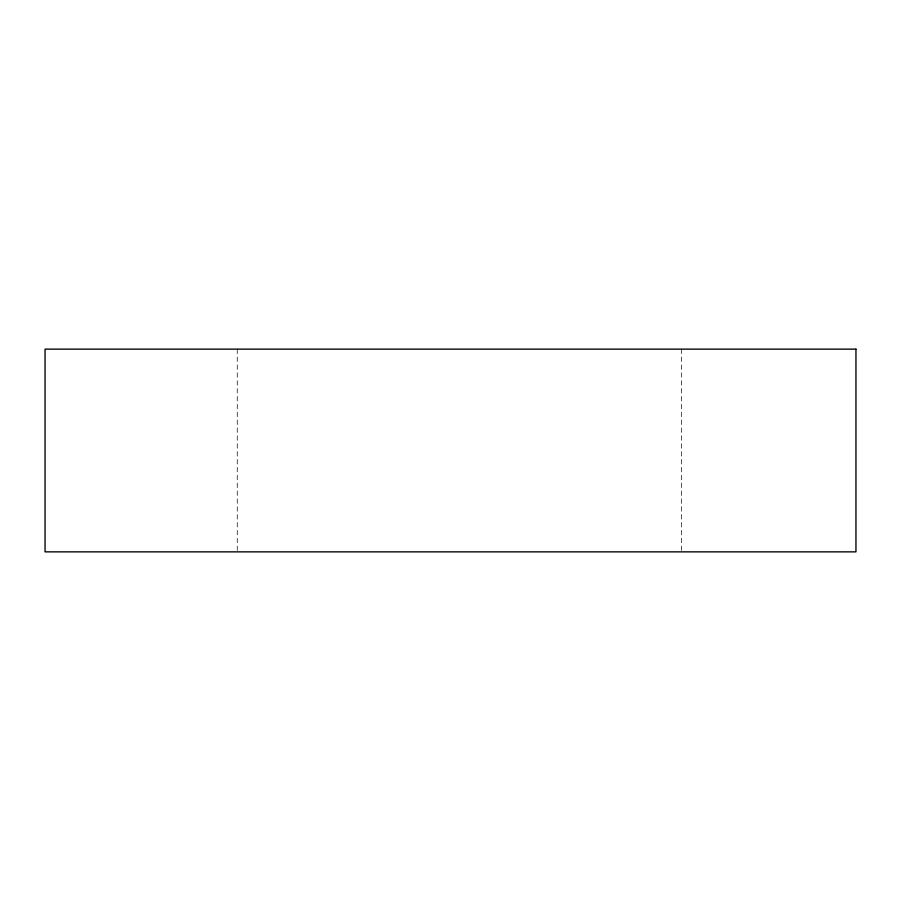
<?xml version="1.0" encoding="UTF-8"?>
<svg xmlns="http://www.w3.org/2000/svg" width="901" height="901" viewBox="0 0 901 901"><rect width="100%" height="100%" fill="white"/><g stroke="black" fill="none" stroke-linecap="round" stroke-linejoin="round"><path stroke-width="0.68" stroke-dasharray="4.5 3.38" d="M681.64 349.137L681.64 550.455M237.267 349.137L237.267 550.455"/><path stroke-width="1.35" d="M855.95 349.137L45.05 349.137L45.05 551.862L855.95 551.862L855.95 349.137"/></g></svg>
